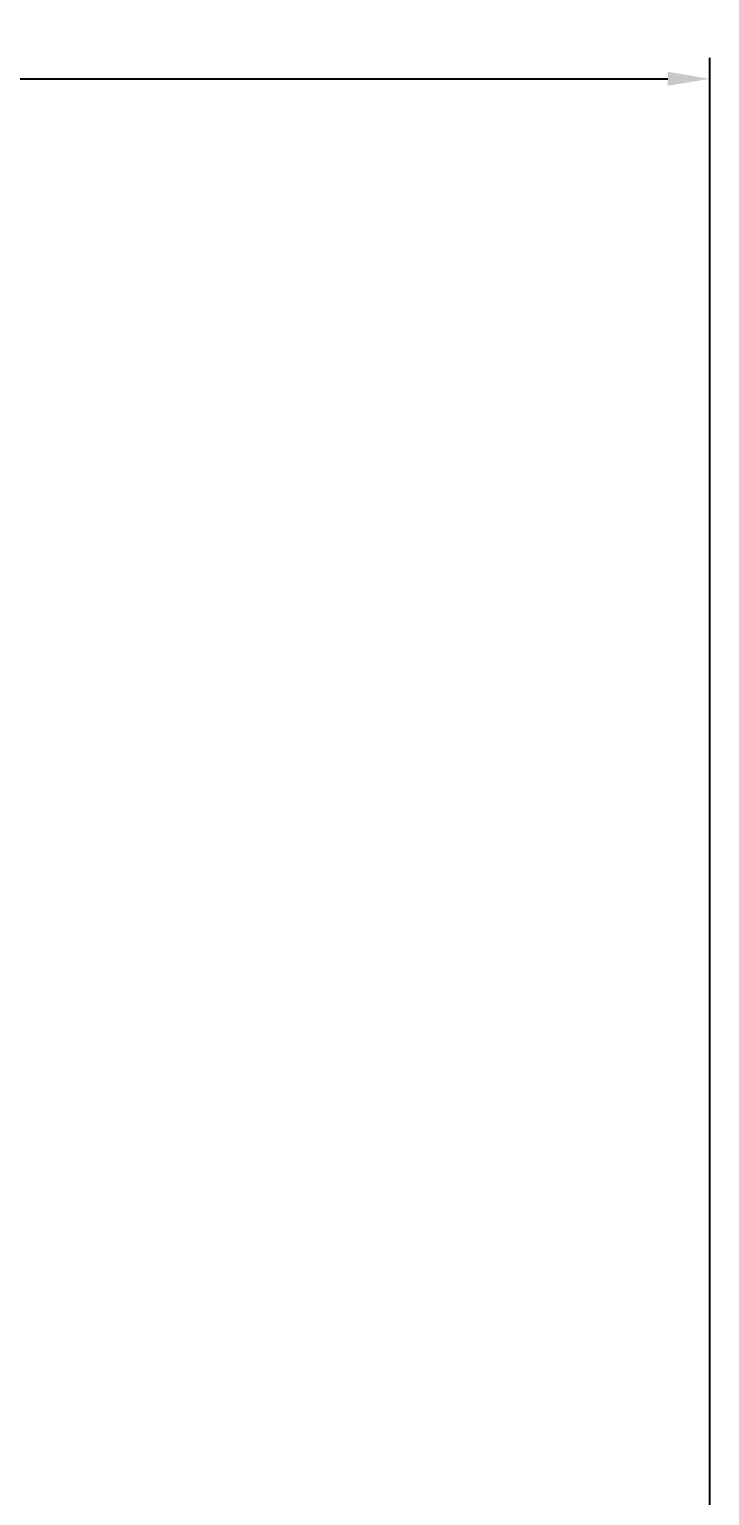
# Model space of a CAD drawing. Header units: millimetres. Extents: x 39335 to 110675, y -13954 to 36506.
# Drawn here: x 74278 to 76546, y 21892 to 26776 of the extents above; entities that cross this region are included whole.
import ezdxf

# ---------------------------------------------------------------- set-up
doc = ezdxf.new("R2010")
doc.units = ezdxf.units.MM
doc.layers.add('CAXA4', color=3, linetype='Continuous', lineweight=25)
doc.styles.add('\\M+5B1EA\\M+5D7BC', font='', dxfattribs={"width": 0.667})
doc.styles.get('\\M+5B1EA\\M+5D7BC').set_extended_font_data('FangSong_GB2312')
doc.dimstyles.new('\\M+5B1EA\\M+5D7BC', dxfattribs={"dimscale": 35, "dimtxt": 3.5, "dimasz": 4, "dimexe": 2, "dimexo": 0, "dimtad": 1, "dimdec": 1, "dimdsep": 46, "dimtxsty": '\\M+5B1EA\\M+5D7BC', "dimcen": 0, "dimdle": 6, "dimazin": 2, "dimtfac": 1, "dimtdec": 1, "dimtmove": 0, "dimatfit": 3, "dimfxl": 0, "dimtolj": 1, "dimtzin": 0, "dimarcsym": 0})

# ---------------------------------------------------------------- blocks, each defined once
blk = doc.blocks.new('*D280')
at = {"layer": 'CAXA4', "color": 0, "lineweight": -2, "transparency": 16777216}
for p, q in [((53916.9, 25415.9), (53916.9, 26680.9)), ((76546.4, 19446.8), (76546.4, 26680.9)), ((54056.9, 26610.9), (76406.4, 26610.9))]:
    blk.add_line(p, q, dxfattribs=at)
at = {"layer": 'CAXA4', "color": 0, "transparency": 16777216}
for points in [[(54056.9, 26634.3), (54056.9, 26587.6), (53916.9, 26610.9)], [(76406.4, 26634.3), (76406.4, 26587.6), (76546.4, 26610.9)]]:
    blk.add_solid(points, dxfattribs=at)
at = {"layer": 'DEFPOINTS', "color": 0, "transparency": 16777216}
for p in [(76546.4, 26610.9), (53916.9, 25415.9), (76546.4, 19446.8)]:
    blk.add_point(p, dxfattribs=at)
at = {"layer": 'CAXA4', "color": 0, "transparency": 16777216, "insert": (65231.7, 26695.4), "char_height": 122.5, "attachment_point": 5, "style": '\\M+5B1EA\\M+5D7BC'}
blk.add_mtext('\\A1;\\fFangSong_GB2312;22630', dxfattribs=at)

msp = doc.modelspace()

# ---------------------------------------------------------------- dimensions: what is measured, and where the dimension line sits
at = {"layer": 'CAXA4', "color": 253}
dim = msp.add_linear_dim(base=(76546.38, 26610.95), p1=(53916.93, 25415.93), p2=(76546.38, 19446.79), text='\\fFangSong_GB2312;22630', dimstyle='\\M+5B1EA\\M+5D7BC', dxfattribs=at)
dim.commit()
dim.dimension.update_dxf_attribs({"geometry": '*D280', "text_midpoint": (65231.66, 26695.37)})

doc.saveas('drawing.dxf')
